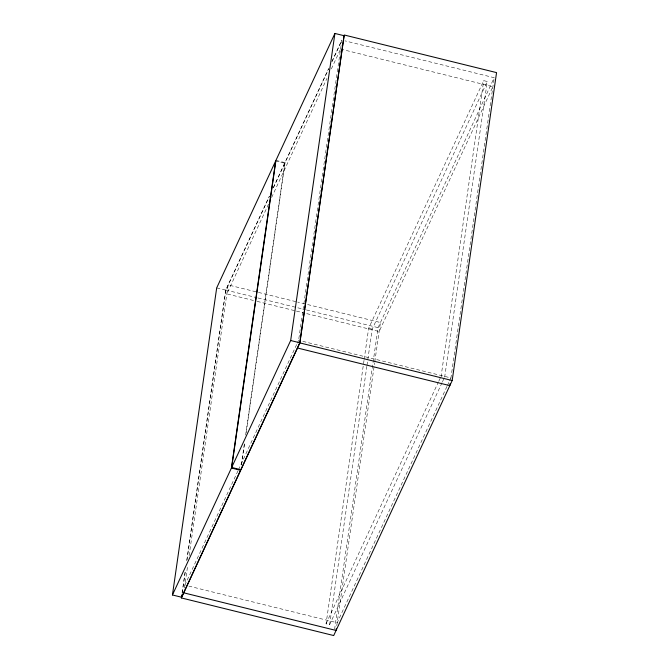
<?xml version="1.0" encoding="UTF-8"?>
<svg xmlns="http://www.w3.org/2000/svg" width="669" height="669" viewBox="0 0 669 669"><rect width="100%" height="100%" fill="white"/><g stroke="black" fill="none" stroke-linecap="round" stroke-linejoin="round"><path stroke-width="0.5" stroke-dasharray="3.35 2.51" d="M182.127 592.767L185.254 571.067M186.743 560.739L225.754 290.02L269.406 196.067M182.177 593.085L185.305 571.376M186.944 560.003L225.829 290.162L269.406 196.377M184.452 588.026L187.78 564.937M189.118 555.638L228.129 284.919L296.718 301.861M241.308 465.106L244.578 442.368M245.623 435.126L284.81 163.219L275.67 160.961M241.568 464.545L244.695 442.828M246.184 432.492L285.069 162.651L328.646 68.865M298.842 338.715L341.876 40.098L331.774 61.841M442.042 382.693L329.616 624.679L326.062 623.801L364.028 360.315M364.179 359.286L368.644 328.287L483.704 80.631L487.258 81.509L444.676 377.023L441.122 376.145L483.704 80.631M329.616 624.679L366.838 366.361M366.988 365.324L372.198 329.165L487.258 81.509M334.592 629.353L378.077 327.634L494.19 77.713L344.903 40.842M336.766 625.64L374.632 362.832M374.782 361.795L380.444 322.533L297.73 302.104M450.864 378.395L494.19 77.713M273.362 187.554L328.696 68.455M273.362 187.847L284.81 163.219M332.167 61.289L341.851 40.441M268.553 204.104L226.833 293.9L256.085 301.125M271.631 197.48L326.965 78.382M331.356 68.924L340.145 50.024M238.005 470.759L184.861 585.132L187.889 585.885M238.448 469.814L296.852 344.092M297.295 343.147L298.608 340.312M326.062 623.801L438.488 381.815M438.931 380.87L440.687 377.09M442.485 381.748L444.241 377.968M446.976 386.439L337.184 622.755L188.901 586.136M447.41 385.495L449.175 381.715M449.61 380.77L450.931 377.926L301.635 341.065M340.58 49.08L492.894 86.694L379.147 331.515L305.516 313.326M275.929 160.393L285.069 162.651M225.754 290.02L257.03 297.738M258.033 297.989L305.449 309.697M306.452 309.948L378.077 327.634M216.689 287.904L225.829 290.162M368.644 328.287L372.198 329.165M257.097 301.376L295.422 310.842M296.434 311.085L304.504 313.084"/><path stroke-width="1" d="M172.443 594.967L216.689 287.904L275.67 160.961L231.424 468.024L172.443 594.967L181.583 597.225L240.556 470.282L231.424 468.024M181.383 597.935L299.871 342.913L344.242 34.997L496.557 72.612L452.185 380.527L333.706 635.55L181.383 597.935L181.834 594.833M231.683 467.455L275.929 160.393L334.91 33.45L344.05 35.708L299.804 342.771L240.823 469.713L231.683 467.455L290.664 340.513L334.91 33.45M336.373 628.383L336.072 630.449L183.758 592.834M450.12 383.563L449.819 385.628L297.504 348.014M290.664 340.513L299.804 342.771M299.871 342.913L452.185 380.527"/></g></svg>
